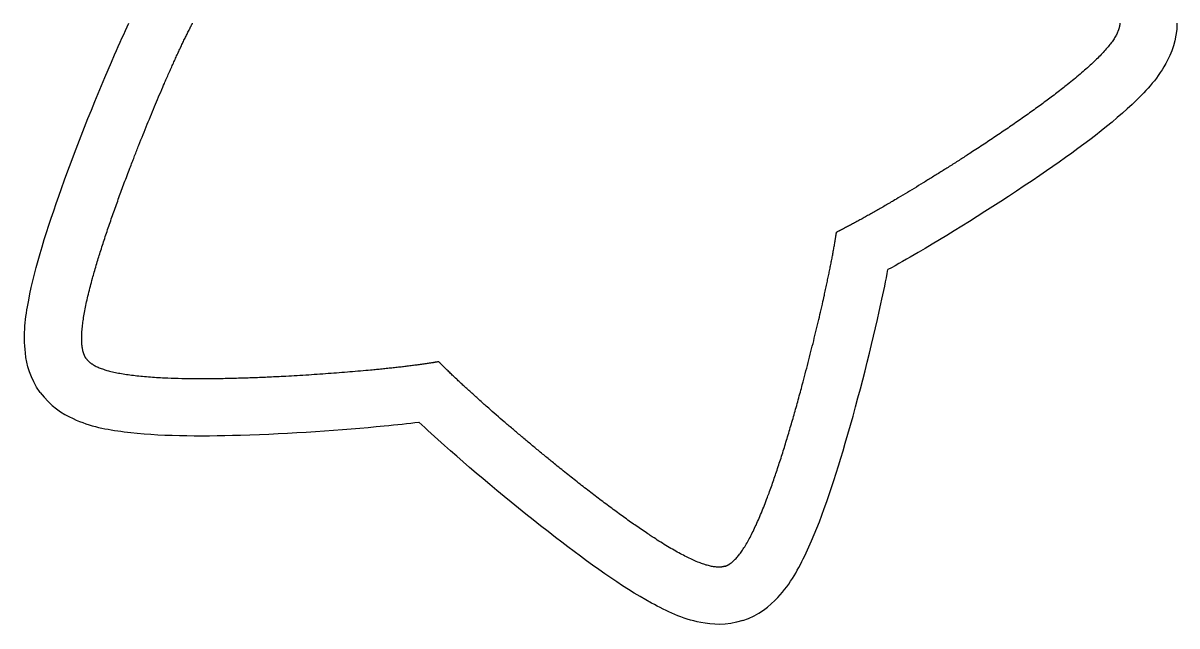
# Model space of a CAD drawing. Header units: millimetres. Extents: x 0 to 52.5, y -51.4 to 1.4.
# Drawn here: x 2 to 52.5, y -51.4 to -25 of the extents above; entities that cross this region are included whole.
import ezdxf

# ---------------------------------------------------------------- set-up
doc = ezdxf.new("R2010")
doc.units = ezdxf.units.MM
doc.layers.get('0').update_dxf_attribs({"linetype": 'CONTINUOUS'})

msp = doc.modelspace()

# ---------------------------------------------------------------- linework, layer by layer
for points, degree, knots in [([(2.752, -41.164), (2.307, -40.551), (2.167, -39.948), (2.106, -39.441), (2.005, -38.601), (2.105, -37.897), (2.25, -37.13), (2.528, -35.656), (3.063, -33.985), (3.684, -32.245), (4.42, -30.181), (5.27, -28.077), (6.009, -26.388), (6.228, -25.889), (6.438, -25.424), (6.637, -25)], 3, [0, 0, 0, 0, 0.0833903, 0.0833903, 0.0833903, 0.2216552, 0.2216552, 0.2216552, 0.487258, 0.487258, 0.487258, 0.802374, 0.802374, 0.802374, 0.895626, 0.895626, 0.895626, 0.895626]), ([(2.752, -41.164), (2.307, -40.551), (2.167, -39.948), (2.106, -39.441), (2.005, -38.601), (2.105, -37.897), (2.25, -37.13), (2.528, -35.656), (3.063, -33.985), (3.684, -32.245), (4.42, -30.181), (5.27, -28.077), (6.009, -26.388), (6.228, -25.889), (6.438, -25.424), (6.637, -25)], 3, [0, 0, 0, 0, 0.0833903, 0.0833903, 0.0833903, 0.2216552, 0.2216552, 0.2216552, 0.487258, 0.487258, 0.487258, 0.802374, 0.802374, 0.802374, 0.895626, 0.895626, 0.895626, 0.895626]), ([(2.752, -41.164), (2.307, -40.551), (2.167, -39.948), (2.106, -39.441), (2.005, -38.601), (2.105, -37.897), (2.25, -37.13), (2.528, -35.656), (3.063, -33.985), (3.684, -32.245), (4.42, -30.181), (5.27, -28.077), (6.009, -26.388), (6.228, -25.889), (6.438, -25.424), (6.637, -25)], 3, [0, 0, 0, 0, 0.0833903, 0.0833903, 0.0833903, 0.2216552, 0.2216552, 0.2216552, 0.487258, 0.487258, 0.487258, 0.802374, 0.802374, 0.802374, 0.895626, 0.895626, 0.895626, 0.895626]), ([(2.752, -41.164), (2.307, -40.551), (2.167, -39.948), (2.106, -39.441), (2.005, -38.601), (2.105, -37.897), (2.25, -37.13), (2.528, -35.656), (3.063, -33.985), (3.684, -32.245), (4.42, -30.181), (5.27, -28.077), (6.009, -26.388), (6.228, -25.889), (6.438, -25.424), (6.637, -25)], 3, [0, 0, 0, 0, 0.0833903, 0.0833903, 0.0833903, 0.2216552, 0.2216552, 0.2216552, 0.487258, 0.487258, 0.487258, 0.802374, 0.802374, 0.802374, 0.895626, 0.895626, 0.895626, 0.895626]), ([(2.752, -41.164), (2.307, -40.551), (2.167, -39.948), (2.106, -39.441), (2.005, -38.601), (2.105, -37.897), (2.25, -37.13), (2.528, -35.656), (3.063, -33.985), (3.684, -32.245), (4.42, -30.181), (5.27, -28.077), (6.009, -26.388), (6.228, -25.889), (6.438, -25.424), (6.637, -25)], 3, [0, 0, 0, 0, 0.0833903, 0.0833903, 0.0833903, 0.2216552, 0.2216552, 0.2216552, 0.487258, 0.487258, 0.487258, 0.802374, 0.802374, 0.802374, 0.895626, 0.895626, 0.895626, 0.895626]), ([(2.752, -41.164), (2.307, -40.551), (2.167, -39.948), (2.106, -39.441), (2.005, -38.601), (2.105, -37.897), (2.25, -37.13), (2.528, -35.656), (3.063, -33.985), (3.684, -32.245), (4.42, -30.181), (5.27, -28.077), (6.009, -26.388), (6.228, -25.889), (6.438, -25.424), (6.637, -25)], 3, [0, 0, 0, 0, 0.0833903, 0.0833903, 0.0833903, 0.2216552, 0.2216552, 0.2216552, 0.487258, 0.487258, 0.487258, 0.802374, 0.802374, 0.802374, 0.895626, 0.895626, 0.895626, 0.895626]), ([(2.752, -41.164), (2.307, -40.551), (2.167, -39.948), (2.106, -39.441), (2.005, -38.601), (2.105, -37.897), (2.25, -37.13), (2.528, -35.656), (3.063, -33.985), (3.684, -32.245), (4.42, -30.181), (5.27, -28.077), (6.009, -26.388), (6.228, -25.889), (6.438, -25.424), (6.637, -25)], 3, [0, 0, 0, 0, 0.0833903, 0.0833903, 0.0833903, 0.2216552, 0.2216552, 0.2216552, 0.487258, 0.487258, 0.487258, 0.802374, 0.802374, 0.802374, 0.895626, 0.895626, 0.895626, 0.895626]), ([(2.752, -41.164), (2.307, -40.551), (2.167, -39.948), (2.106, -39.441), (2.005, -38.601), (2.105, -37.897), (2.25, -37.13), (2.528, -35.656), (3.063, -33.985), (3.684, -32.245), (4.42, -30.181), (5.27, -28.077), (6.009, -26.388), (6.228, -25.889), (6.438, -25.424), (6.637, -25)], 3, [0, 0, 0, 0, 0.0833903, 0.0833903, 0.0833903, 0.2216552, 0.2216552, 0.2216552, 0.487258, 0.487258, 0.487258, 0.802374, 0.802374, 0.802374, 0.895626, 0.895626, 0.895626, 0.895626]), ([(4.775, -39.695), (4.636, -39.504), (4.478, -38.943), (4.598, -37.567), (5.354, -34.86), (6.807, -30.909), (8.017, -27.981), (8.795, -26.255), (9.23, -25.37), (9.424, -25)], 5, [0, 0, 0, 0, 0, 0, 0.2, 0.4, 0.6, 0.8, 0.989532, 0.989532, 0.989532, 0.989532, 0.989532, 0.989532]), ([(4.775, -39.695), (4.636, -39.504), (4.478, -38.943), (4.598, -37.567), (5.354, -34.86), (6.807, -30.909), (8.017, -27.981), (8.795, -26.255), (9.23, -25.37), (9.424, -25)], 5, [0, 0, 0, 0, 0, 0, 0.2, 0.4, 0.6, 0.8, 0.989532, 0.989532, 0.989532, 0.989532, 0.989532, 0.989532]), ([(4.775, -39.695), (4.636, -39.504), (4.478, -38.943), (4.598, -37.567), (5.354, -34.86), (6.807, -30.909), (8.017, -27.981), (8.795, -26.255), (9.23, -25.37), (9.424, -25)], 5, [0, 0, 0, 0, 0, 0, 0.2, 0.4, 0.6, 0.8, 0.989532, 0.989532, 0.989532, 0.989532, 0.989532, 0.989532]), ([(4.775, -39.695), (4.636, -39.504), (4.478, -38.943), (4.598, -37.567), (5.354, -34.86), (6.807, -30.909), (8.017, -27.981), (8.795, -26.255), (9.23, -25.37), (9.424, -25)], 5, [0, 0, 0, 0, 0, 0, 0.2, 0.4, 0.6, 0.8, 0.989532, 0.989532, 0.989532, 0.989532, 0.989532, 0.989532]), ([(4.775, -39.695), (4.636, -39.504), (4.478, -38.943), (4.598, -37.567), (5.354, -34.86), (6.807, -30.909), (8.017, -27.981), (8.795, -26.255), (9.23, -25.37), (9.424, -25)], 5, [0, 0, 0, 0, 0, 0, 0.2, 0.4, 0.6, 0.8, 0.989532, 0.989532, 0.989532, 0.989532, 0.989532, 0.989532]), ([(4.775, -39.695), (4.636, -39.504), (4.478, -38.943), (4.598, -37.567), (5.354, -34.86), (6.807, -30.909), (8.017, -27.981), (8.795, -26.255), (9.23, -25.37), (9.424, -25)], 5, [0, 0, 0, 0, 0, 0, 0.2, 0.4, 0.6, 0.8, 0.989532, 0.989532, 0.989532, 0.989532, 0.989532, 0.989532]), ([(4.775, -39.695), (4.636, -39.504), (4.478, -38.943), (4.598, -37.567), (5.354, -34.86), (6.807, -30.909), (8.017, -27.981), (8.795, -26.255), (9.23, -25.37), (9.424, -25)], 5, [0, 0, 0, 0, 0, 0, 0.2, 0.4, 0.6, 0.8, 0.989532, 0.989532, 0.989532, 0.989532, 0.989532, 0.989532]), ([(4.775, -39.695), (4.636, -39.504), (4.478, -38.943), (4.598, -37.567), (5.354, -34.86), (6.807, -30.909), (8.017, -27.981), (8.795, -26.255), (9.23, -25.37), (9.424, -25)], 5, [0, 0, 0, 0, 0, 0, 0.2, 0.4, 0.6, 0.8, 0.989532, 0.989532, 0.989532, 0.989532, 0.989532, 0.989532]), ([(50, -25), (50, -25.236), (49.799, -25.782), (48.892, -26.825), (46.689, -28.571), (43.191, -30.913), (40.491, -32.571), (38.848, -33.51), (37.975, -33.97), (37.602, -34.156)], 5, [0, 0, 0, 0, 0, 0, 0.2, 0.4, 0.6, 0.8, 0.989532, 0.989532, 0.989532, 0.989532, 0.989532, 0.989532]), ([(50, -25), (50, -25.236), (49.799, -25.782), (48.892, -26.825), (46.689, -28.571), (43.191, -30.913), (40.491, -32.571), (38.848, -33.51), (37.975, -33.97), (37.602, -34.156)], 5, [0, 0, 0, 0, 0, 0, 0.2, 0.4, 0.6, 0.8, 0.989532, 0.989532, 0.989532, 0.989532, 0.989532, 0.989532]), ([(50, -25), (50, -25.236), (49.799, -25.782), (48.892, -26.825), (46.689, -28.571), (43.191, -30.913), (40.491, -32.571), (38.848, -33.51), (37.975, -33.97), (37.602, -34.156)], 5, [0, 0, 0, 0, 0, 0, 0.2, 0.4, 0.6, 0.8, 0.989532, 0.989532, 0.989532, 0.989532, 0.989532, 0.989532]), ([(50, -25), (50, -25.236), (49.799, -25.782), (48.892, -26.825), (46.689, -28.571), (43.191, -30.913), (40.491, -32.571), (38.848, -33.51), (37.975, -33.97), (37.602, -34.156)], 5, [0, 0, 0, 0, 0, 0, 0.2, 0.4, 0.6, 0.8, 0.989532, 0.989532, 0.989532, 0.989532, 0.989532, 0.989532]), ([(50, -25), (50, -25.236), (49.799, -25.782), (48.892, -26.825), (46.689, -28.571), (43.191, -30.913), (40.491, -32.571), (38.848, -33.51), (37.975, -33.97), (37.602, -34.156)], 5, [0, 0, 0, 0, 0, 0, 0.2, 0.4, 0.6, 0.8, 0.989532, 0.989532, 0.989532, 0.989532, 0.989532, 0.989532]), ([(50, -25), (50, -25.236), (49.799, -25.782), (48.892, -26.825), (46.689, -28.571), (43.191, -30.913), (40.491, -32.571), (38.848, -33.51), (37.975, -33.97), (37.602, -34.156)], 5, [0, 0, 0, 0, 0, 0, 0.2, 0.4, 0.6, 0.8, 0.989532, 0.989532, 0.989532, 0.989532, 0.989532, 0.989532]), ([(50, -25), (50, -25.236), (49.799, -25.782), (48.892, -26.825), (46.689, -28.571), (43.191, -30.913), (40.491, -32.571), (38.848, -33.51), (37.975, -33.97), (37.602, -34.156)], 5, [0, 0, 0, 0, 0, 0, 0.2, 0.4, 0.6, 0.8, 0.989532, 0.989532, 0.989532, 0.989532, 0.989532, 0.989532]), ([(50, -25), (50, -25.236), (49.799, -25.782), (48.892, -26.825), (46.689, -28.571), (43.191, -30.913), (40.491, -32.571), (38.848, -33.51), (37.975, -33.97), (37.602, -34.156)], 5, [0, 0, 0, 0, 0, 0, 0.2, 0.4, 0.6, 0.8, 0.989532, 0.989532, 0.989532, 0.989532, 0.989532, 0.989532]), ([(52.5, -25), (52.5, -25.757), (52.258, -26.328), (52.01, -26.773), (51.598, -27.512), (51.103, -28.024), (50.535, -28.559), (49.444, -29.588), (48.029, -30.625), (46.504, -31.668), (44.695, -32.905), (42.77, -34.108), (41.18, -35.039), (40.709, -35.315), (40.266, -35.568), (39.856, -35.793)], 3, [0, 0, 0, 0, 0.0833903, 0.0833903, 0.0833903, 0.2216552, 0.2216552, 0.2216552, 0.487258, 0.487258, 0.487258, 0.802374, 0.802374, 0.802374, 0.895626, 0.895626, 0.895626, 0.895626]), ([(52.5, -25), (52.5, -25.757), (52.258, -26.328), (52.01, -26.773), (51.598, -27.512), (51.103, -28.024), (50.535, -28.559), (49.444, -29.588), (48.029, -30.625), (46.504, -31.668), (44.695, -32.905), (42.77, -34.108), (41.18, -35.039), (40.709, -35.315), (40.266, -35.568), (39.856, -35.793)], 3, [0, 0, 0, 0, 0.0833903, 0.0833903, 0.0833903, 0.2216552, 0.2216552, 0.2216552, 0.487258, 0.487258, 0.487258, 0.802374, 0.802374, 0.802374, 0.895626, 0.895626, 0.895626, 0.895626]), ([(52.5, -25), (52.5, -25.757), (52.258, -26.328), (52.01, -26.773), (51.598, -27.512), (51.103, -28.024), (50.535, -28.559), (49.444, -29.588), (48.029, -30.625), (46.504, -31.668), (44.695, -32.905), (42.77, -34.108), (41.18, -35.039), (40.709, -35.315), (40.266, -35.568), (39.856, -35.793)], 3, [0, 0, 0, 0, 0.0833903, 0.0833903, 0.0833903, 0.2216552, 0.2216552, 0.2216552, 0.487258, 0.487258, 0.487258, 0.802374, 0.802374, 0.802374, 0.895626, 0.895626, 0.895626, 0.895626]), ([(52.5, -25), (52.5, -25.757), (52.258, -26.328), (52.01, -26.773), (51.598, -27.512), (51.103, -28.024), (50.535, -28.559), (49.444, -29.588), (48.029, -30.625), (46.504, -31.668), (44.695, -32.905), (42.77, -34.108), (41.18, -35.039), (40.709, -35.315), (40.266, -35.568), (39.856, -35.793)], 3, [0, 0, 0, 0, 0.0833903, 0.0833903, 0.0833903, 0.2216552, 0.2216552, 0.2216552, 0.487258, 0.487258, 0.487258, 0.802374, 0.802374, 0.802374, 0.895626, 0.895626, 0.895626, 0.895626]), ([(52.5, -25), (52.5, -25.757), (52.258, -26.328), (52.01, -26.773), (51.598, -27.512), (51.103, -28.024), (50.535, -28.559), (49.444, -29.588), (48.029, -30.625), (46.504, -31.668), (44.695, -32.905), (42.77, -34.108), (41.18, -35.039), (40.709, -35.315), (40.266, -35.568), (39.856, -35.793)], 3, [0, 0, 0, 0, 0.0833903, 0.0833903, 0.0833903, 0.2216552, 0.2216552, 0.2216552, 0.487258, 0.487258, 0.487258, 0.802374, 0.802374, 0.802374, 0.895626, 0.895626, 0.895626, 0.895626]), ([(52.5, -25), (52.5, -25.757), (52.258, -26.328), (52.01, -26.773), (51.598, -27.512), (51.103, -28.024), (50.535, -28.559), (49.444, -29.588), (48.029, -30.625), (46.504, -31.668), (44.695, -32.905), (42.77, -34.108), (41.18, -35.039), (40.709, -35.315), (40.266, -35.568), (39.856, -35.793)], 3, [0, 0, 0, 0, 0.0833903, 0.0833903, 0.0833903, 0.2216552, 0.2216552, 0.2216552, 0.487258, 0.487258, 0.487258, 0.802374, 0.802374, 0.802374, 0.895626, 0.895626, 0.895626, 0.895626]), ([(52.5, -25), (52.5, -25.757), (52.258, -26.328), (52.01, -26.773), (51.598, -27.512), (51.103, -28.024), (50.535, -28.559), (49.444, -29.588), (48.029, -30.625), (46.504, -31.668), (44.695, -32.905), (42.77, -34.108), (41.18, -35.039), (40.709, -35.315), (40.266, -35.568), (39.856, -35.793)], 3, [0, 0, 0, 0, 0.0833903, 0.0833903, 0.0833903, 0.2216552, 0.2216552, 0.2216552, 0.487258, 0.487258, 0.487258, 0.802374, 0.802374, 0.802374, 0.895626, 0.895626, 0.895626, 0.895626]), ([(52.5, -25), (52.5, -25.757), (52.258, -26.328), (52.01, -26.773), (51.598, -27.512), (51.103, -28.024), (50.535, -28.559), (49.444, -29.588), (48.029, -30.625), (46.504, -31.668), (44.695, -32.905), (42.77, -34.108), (41.18, -35.039), (40.709, -35.315), (40.266, -35.568), (39.856, -35.793)], 3, [0, 0, 0, 0, 0.0833903, 0.0833903, 0.0833903, 0.2216552, 0.2216552, 0.2216552, 0.487258, 0.487258, 0.487258, 0.802374, 0.802374, 0.802374, 0.895626, 0.895626, 0.895626, 0.895626]), ([(32.725, -48.776), (32.95, -48.703), (33.407, -48.343), (34.119, -47.159), (35.098, -44.524), (36.245, -40.474), (36.987, -37.394), (37.373, -35.54), (37.541, -34.568), (37.602, -34.156)], 5, [0, 0, 0, 0, 0, 0, 0.2, 0.4, 0.6, 0.8, 0.989532, 0.989532, 0.989532, 0.989532, 0.989532, 0.989532]), ([(32.725, -48.776), (32.95, -48.703), (33.407, -48.343), (34.119, -47.159), (35.098, -44.524), (36.245, -40.474), (36.987, -37.394), (37.373, -35.54), (37.541, -34.568), (37.602, -34.156)], 5, [0, 0, 0, 0, 0, 0, 0.2, 0.4, 0.6, 0.8, 0.989532, 0.989532, 0.989532, 0.989532, 0.989532, 0.989532]), ([(32.725, -48.776), (32.95, -48.703), (33.407, -48.343), (34.119, -47.159), (35.098, -44.524), (36.245, -40.474), (36.987, -37.394), (37.373, -35.54), (37.541, -34.568), (37.602, -34.156)], 5, [0, 0, 0, 0, 0, 0, 0.2, 0.4, 0.6, 0.8, 0.989532, 0.989532, 0.989532, 0.989532, 0.989532, 0.989532]), ([(32.725, -48.776), (32.95, -48.703), (33.407, -48.343), (34.119, -47.159), (35.098, -44.524), (36.245, -40.474), (36.987, -37.394), (37.373, -35.54), (37.541, -34.568), (37.602, -34.156)], 5, [0, 0, 0, 0, 0, 0, 0.2, 0.4, 0.6, 0.8, 0.989532, 0.989532, 0.989532, 0.989532, 0.989532, 0.989532]), ([(32.725, -48.776), (32.95, -48.703), (33.407, -48.343), (34.119, -47.159), (35.098, -44.524), (36.245, -40.474), (36.987, -37.394), (37.373, -35.54), (37.541, -34.568), (37.602, -34.156)], 5, [0, 0, 0, 0, 0, 0, 0.2, 0.4, 0.6, 0.8, 0.989532, 0.989532, 0.989532, 0.989532, 0.989532, 0.989532]), ([(32.725, -48.776), (32.95, -48.703), (33.407, -48.343), (34.119, -47.159), (35.098, -44.524), (36.245, -40.474), (36.987, -37.394), (37.373, -35.54), (37.541, -34.568), (37.602, -34.156)], 5, [0, 0, 0, 0, 0, 0, 0.2, 0.4, 0.6, 0.8, 0.989532, 0.989532, 0.989532, 0.989532, 0.989532, 0.989532]), ([(32.725, -48.776), (32.95, -48.703), (33.407, -48.343), (34.119, -47.159), (35.098, -44.524), (36.245, -40.474), (36.987, -37.394), (37.373, -35.54), (37.541, -34.568), (37.602, -34.156)], 5, [0, 0, 0, 0, 0, 0, 0.2, 0.4, 0.6, 0.8, 0.989532, 0.989532, 0.989532, 0.989532, 0.989532, 0.989532]), ([(32.725, -48.776), (32.95, -48.703), (33.407, -48.343), (34.119, -47.159), (35.098, -44.524), (36.245, -40.474), (36.987, -37.394), (37.373, -35.54), (37.541, -34.568), (37.602, -34.156)], 5, [0, 0, 0, 0, 0, 0, 0.2, 0.4, 0.6, 0.8, 0.989532, 0.989532, 0.989532, 0.989532, 0.989532, 0.989532]), ([(32.725, -48.776), (32.95, -48.703), (33.407, -48.343), (34.119, -47.159), (35.098, -44.524), (36.245, -40.474), (36.987, -37.394), (37.373, -35.54), (37.541, -34.568), (37.602, -34.156)], 5, [0, 0, 0, 0, 0, 0, 0.2, 0.4, 0.6, 0.8, 0.989532, 0.989532, 0.989532, 0.989532, 0.989532, 0.989532]), ([(33.498, -51.154), (34.218, -50.92), (34.686, -50.514), (35.033, -50.14), (35.609, -49.52), (35.942, -48.891), (36.276, -48.185), (36.917, -46.83), (37.466, -45.163), (37.986, -43.391), (38.604, -41.288), (39.153, -39.086), (39.548, -37.286), (39.665, -36.753), (39.768, -36.253), (39.856, -35.793)], 3, [0, 0, 0, 0, 0.0833903, 0.0833903, 0.0833903, 0.2216552, 0.2216552, 0.2216552, 0.487258, 0.487258, 0.487258, 0.802374, 0.802374, 0.802374, 0.895626, 0.895626, 0.895626, 0.895626]), ([(33.498, -51.154), (34.218, -50.92), (34.686, -50.514), (35.033, -50.14), (35.609, -49.52), (35.942, -48.891), (36.276, -48.185), (36.917, -46.83), (37.466, -45.163), (37.986, -43.391), (38.604, -41.288), (39.153, -39.086), (39.548, -37.286), (39.665, -36.753), (39.768, -36.253), (39.856, -35.793)], 3, [0, 0, 0, 0, 0.0833903, 0.0833903, 0.0833903, 0.2216552, 0.2216552, 0.2216552, 0.487258, 0.487258, 0.487258, 0.802374, 0.802374, 0.802374, 0.895626, 0.895626, 0.895626, 0.895626]), ([(33.498, -51.154), (34.218, -50.92), (34.686, -50.514), (35.033, -50.14), (35.609, -49.52), (35.942, -48.891), (36.276, -48.185), (36.917, -46.83), (37.466, -45.163), (37.986, -43.391), (38.604, -41.288), (39.153, -39.086), (39.548, -37.286), (39.665, -36.753), (39.768, -36.253), (39.856, -35.793)], 3, [0, 0, 0, 0, 0.0833903, 0.0833903, 0.0833903, 0.2216552, 0.2216552, 0.2216552, 0.487258, 0.487258, 0.487258, 0.802374, 0.802374, 0.802374, 0.895626, 0.895626, 0.895626, 0.895626]), ([(33.498, -51.154), (34.218, -50.92), (34.686, -50.514), (35.033, -50.14), (35.609, -49.52), (35.942, -48.891), (36.276, -48.185), (36.917, -46.83), (37.466, -45.163), (37.986, -43.391), (38.604, -41.288), (39.153, -39.086), (39.548, -37.286), (39.665, -36.753), (39.768, -36.253), (39.856, -35.793)], 3, [0, 0, 0, 0, 0.0833903, 0.0833903, 0.0833903, 0.2216552, 0.2216552, 0.2216552, 0.487258, 0.487258, 0.487258, 0.802374, 0.802374, 0.802374, 0.895626, 0.895626, 0.895626, 0.895626]), ([(33.498, -51.154), (34.218, -50.92), (34.686, -50.514), (35.033, -50.14), (35.609, -49.52), (35.942, -48.891), (36.276, -48.185), (36.917, -46.83), (37.466, -45.163), (37.986, -43.391), (38.604, -41.288), (39.153, -39.086), (39.548, -37.286), (39.665, -36.753), (39.768, -36.253), (39.856, -35.793)], 3, [0, 0, 0, 0, 0.0833903, 0.0833903, 0.0833903, 0.2216552, 0.2216552, 0.2216552, 0.487258, 0.487258, 0.487258, 0.802374, 0.802374, 0.802374, 0.895626, 0.895626, 0.895626, 0.895626]), ([(33.498, -51.154), (34.218, -50.92), (34.686, -50.514), (35.033, -50.14), (35.609, -49.52), (35.942, -48.891), (36.276, -48.185), (36.917, -46.83), (37.466, -45.163), (37.986, -43.391), (38.604, -41.288), (39.153, -39.086), (39.548, -37.286), (39.665, -36.753), (39.768, -36.253), (39.856, -35.793)], 3, [0, 0, 0, 0, 0.0833903, 0.0833903, 0.0833903, 0.2216552, 0.2216552, 0.2216552, 0.487258, 0.487258, 0.487258, 0.802374, 0.802374, 0.802374, 0.895626, 0.895626, 0.895626, 0.895626]), ([(33.498, -51.154), (34.218, -50.92), (34.686, -50.514), (35.033, -50.14), (35.609, -49.52), (35.942, -48.891), (36.276, -48.185), (36.917, -46.83), (37.466, -45.163), (37.986, -43.391), (38.604, -41.288), (39.153, -39.086), (39.548, -37.286), (39.665, -36.753), (39.768, -36.253), (39.856, -35.793)], 3, [0, 0, 0, 0, 0.0833903, 0.0833903, 0.0833903, 0.2216552, 0.2216552, 0.2216552, 0.487258, 0.487258, 0.487258, 0.802374, 0.802374, 0.802374, 0.895626, 0.895626, 0.895626, 0.895626]), ([(33.498, -51.154), (34.218, -50.92), (34.686, -50.514), (35.033, -50.14), (35.609, -49.52), (35.942, -48.891), (36.276, -48.185), (36.917, -46.83), (37.466, -45.163), (37.986, -43.391), (38.604, -41.288), (39.153, -39.086), (39.548, -37.286), (39.665, -36.753), (39.768, -36.253), (39.856, -35.793)], 3, [0, 0, 0, 0, 0.0833903, 0.0833903, 0.0833903, 0.2216552, 0.2216552, 0.2216552, 0.487258, 0.487258, 0.487258, 0.802374, 0.802374, 0.802374, 0.895626, 0.895626, 0.895626, 0.895626]), ([(4.775, -39.695), (4.913, -39.886), (5.397, -40.209), (6.743, -40.52), (9.552, -40.637), (13.759, -40.476), (16.917, -40.23), (18.799, -40.025), (19.775, -39.884), (20.187, -39.814)], 5, [0, 0, 0, 0, 0, 0, 0.2, 0.4, 0.6, 0.8, 0.989532, 0.989532, 0.989532, 0.989532, 0.989532, 0.989532]), ([(4.775, -39.695), (4.913, -39.886), (5.397, -40.209), (6.743, -40.52), (9.552, -40.637), (13.759, -40.476), (16.917, -40.23), (18.799, -40.025), (19.775, -39.884), (20.187, -39.814)], 5, [0, 0, 0, 0, 0, 0, 0.2, 0.4, 0.6, 0.8, 0.989532, 0.989532, 0.989532, 0.989532, 0.989532, 0.989532]), ([(4.775, -39.695), (4.913, -39.886), (5.397, -40.209), (6.743, -40.52), (9.552, -40.637), (13.759, -40.476), (16.917, -40.23), (18.799, -40.025), (19.775, -39.884), (20.187, -39.814)], 5, [0, 0, 0, 0, 0, 0, 0.2, 0.4, 0.6, 0.8, 0.989532, 0.989532, 0.989532, 0.989532, 0.989532, 0.989532]), ([(4.775, -39.695), (4.913, -39.886), (5.397, -40.209), (6.743, -40.52), (9.552, -40.637), (13.759, -40.476), (16.917, -40.23), (18.799, -40.025), (19.775, -39.884), (20.187, -39.814)], 5, [0, 0, 0, 0, 0, 0, 0.2, 0.4, 0.6, 0.8, 0.989532, 0.989532, 0.989532, 0.989532, 0.989532, 0.989532]), ([(4.775, -39.695), (4.913, -39.886), (5.397, -40.209), (6.743, -40.52), (9.552, -40.637), (13.759, -40.476), (16.917, -40.23), (18.799, -40.025), (19.775, -39.884), (20.187, -39.814)], 5, [0, 0, 0, 0, 0, 0, 0.2, 0.4, 0.6, 0.8, 0.989532, 0.989532, 0.989532, 0.989532, 0.989532, 0.989532]), ([(4.775, -39.695), (4.913, -39.886), (5.397, -40.209), (6.743, -40.52), (9.552, -40.637), (13.759, -40.476), (16.917, -40.23), (18.799, -40.025), (19.775, -39.884), (20.187, -39.814)], 5, [0, 0, 0, 0, 0, 0, 0.2, 0.4, 0.6, 0.8, 0.989532, 0.989532, 0.989532, 0.989532, 0.989532, 0.989532]), ([(4.775, -39.695), (4.913, -39.886), (5.397, -40.209), (6.743, -40.52), (9.552, -40.637), (13.759, -40.476), (16.917, -40.23), (18.799, -40.025), (19.775, -39.884), (20.187, -39.814)], 5, [0, 0, 0, 0, 0, 0, 0.2, 0.4, 0.6, 0.8, 0.989532, 0.989532, 0.989532, 0.989532, 0.989532, 0.989532]), ([(4.775, -39.695), (4.913, -39.886), (5.397, -40.209), (6.743, -40.52), (9.552, -40.637), (13.759, -40.476), (16.917, -40.23), (18.799, -40.025), (19.775, -39.884), (20.187, -39.814)], 5, [0, 0, 0, 0, 0, 0, 0.2, 0.4, 0.6, 0.8, 0.989532, 0.989532, 0.989532, 0.989532, 0.989532, 0.989532]), ([(32.725, -48.776), (32.501, -48.849), (31.919, -48.827), (30.647, -48.287), (28.306, -46.731), (24.998, -44.128), (22.587, -42.073), (21.185, -40.8), (20.478, -40.112), (20.187, -39.814)], 5, [0, 0, 0, 0, 0, 0, 0.2, 0.4, 0.6, 0.8, 0.989532, 0.989532, 0.989532, 0.989532, 0.989532, 0.989532]), ([(32.725, -48.776), (32.501, -48.849), (31.919, -48.827), (30.647, -48.287), (28.306, -46.731), (24.998, -44.128), (22.587, -42.073), (21.185, -40.8), (20.478, -40.112), (20.187, -39.814)], 5, [0, 0, 0, 0, 0, 0, 0.2, 0.4, 0.6, 0.8, 0.989532, 0.989532, 0.989532, 0.989532, 0.989532, 0.989532]), ([(32.725, -48.776), (32.501, -48.849), (31.919, -48.827), (30.647, -48.287), (28.306, -46.731), (24.998, -44.128), (22.587, -42.073), (21.185, -40.8), (20.478, -40.112), (20.187, -39.814)], 5, [0, 0, 0, 0, 0, 0, 0.2, 0.4, 0.6, 0.8, 0.989532, 0.989532, 0.989532, 0.989532, 0.989532, 0.989532]), ([(32.725, -48.776), (32.501, -48.849), (31.919, -48.827), (30.647, -48.287), (28.306, -46.731), (24.998, -44.128), (22.587, -42.073), (21.185, -40.8), (20.478, -40.112), (20.187, -39.814)], 5, [0, 0, 0, 0, 0, 0, 0.2, 0.4, 0.6, 0.8, 0.989532, 0.989532, 0.989532, 0.989532, 0.989532, 0.989532]), ([(32.725, -48.776), (32.501, -48.849), (31.919, -48.827), (30.647, -48.287), (28.306, -46.731), (24.998, -44.128), (22.587, -42.073), (21.185, -40.8), (20.478, -40.112), (20.187, -39.814)], 5, [0, 0, 0, 0, 0, 0, 0.2, 0.4, 0.6, 0.8, 0.989532, 0.989532, 0.989532, 0.989532, 0.989532, 0.989532]), ([(32.725, -48.776), (32.501, -48.849), (31.919, -48.827), (30.647, -48.287), (28.306, -46.731), (24.998, -44.128), (22.587, -42.073), (21.185, -40.8), (20.478, -40.112), (20.187, -39.814)], 5, [0, 0, 0, 0, 0, 0, 0.2, 0.4, 0.6, 0.8, 0.989532, 0.989532, 0.989532, 0.989532, 0.989532, 0.989532]), ([(32.725, -48.776), (32.501, -48.849), (31.919, -48.827), (30.647, -48.287), (28.306, -46.731), (24.998, -44.128), (22.587, -42.073), (21.185, -40.8), (20.478, -40.112), (20.187, -39.814)], 5, [0, 0, 0, 0, 0, 0, 0.2, 0.4, 0.6, 0.8, 0.989532, 0.989532, 0.989532, 0.989532, 0.989532, 0.989532]), ([(32.725, -48.776), (32.501, -48.849), (31.919, -48.827), (30.647, -48.287), (28.306, -46.731), (24.998, -44.128), (22.587, -42.073), (21.185, -40.8), (20.478, -40.112), (20.187, -39.814)], 5, [0, 0, 0, 0, 0, 0, 0.2, 0.4, 0.6, 0.8, 0.989532, 0.989532, 0.989532, 0.989532, 0.989532, 0.989532]), ([(32.725, -48.776), (32.501, -48.849), (31.919, -48.827), (30.647, -48.287), (28.306, -46.731), (24.998, -44.128), (22.587, -42.073), (21.185, -40.8), (20.478, -40.112), (20.187, -39.814)], 5, [0, 0, 0, 0, 0, 0, 0.2, 0.4, 0.6, 0.8, 0.989532, 0.989532, 0.989532, 0.989532, 0.989532, 0.989532]), ([(2.752, -41.164), (3.197, -41.777), (3.728, -42.096), (4.191, -42.311), (4.959, -42.666), (5.659, -42.789), (6.434, -42.888), (7.921, -43.079), (9.676, -43.087), (11.522, -43.034), (13.713, -42.971), (15.977, -42.813), (17.811, -42.632), (18.354, -42.579), (18.861, -42.523), (19.326, -42.464)], 3, [0, 0, 0, 0, 0.0833903, 0.0833903, 0.0833903, 0.2216552, 0.2216552, 0.2216552, 0.487258, 0.487258, 0.487258, 0.802374, 0.802374, 0.802374, 0.895626, 0.895626, 0.895626, 0.895626]), ([(2.752, -41.164), (3.197, -41.777), (3.728, -42.096), (4.191, -42.311), (4.959, -42.666), (5.659, -42.789), (6.434, -42.888), (7.921, -43.079), (9.676, -43.087), (11.522, -43.034), (13.713, -42.971), (15.977, -42.813), (17.811, -42.632), (18.354, -42.579), (18.861, -42.523), (19.326, -42.464)], 3, [0, 0, 0, 0, 0.0833903, 0.0833903, 0.0833903, 0.2216552, 0.2216552, 0.2216552, 0.487258, 0.487258, 0.487258, 0.802374, 0.802374, 0.802374, 0.895626, 0.895626, 0.895626, 0.895626]), ([(2.752, -41.164), (3.197, -41.777), (3.728, -42.096), (4.191, -42.311), (4.959, -42.666), (5.659, -42.789), (6.434, -42.888), (7.921, -43.079), (9.676, -43.087), (11.522, -43.034), (13.713, -42.971), (15.977, -42.813), (17.811, -42.632), (18.354, -42.579), (18.861, -42.523), (19.326, -42.464)], 3, [0, 0, 0, 0, 0.0833903, 0.0833903, 0.0833903, 0.2216552, 0.2216552, 0.2216552, 0.487258, 0.487258, 0.487258, 0.802374, 0.802374, 0.802374, 0.895626, 0.895626, 0.895626, 0.895626]), ([(2.752, -41.164), (3.197, -41.777), (3.728, -42.096), (4.191, -42.311), (4.959, -42.666), (5.659, -42.789), (6.434, -42.888), (7.921, -43.079), (9.676, -43.087), (11.522, -43.034), (13.713, -42.971), (15.977, -42.813), (17.811, -42.632), (18.354, -42.579), (18.861, -42.523), (19.326, -42.464)], 3, [0, 0, 0, 0, 0.0833903, 0.0833903, 0.0833903, 0.2216552, 0.2216552, 0.2216552, 0.487258, 0.487258, 0.487258, 0.802374, 0.802374, 0.802374, 0.895626, 0.895626, 0.895626, 0.895626]), ([(2.752, -41.164), (3.197, -41.777), (3.728, -42.096), (4.191, -42.311), (4.959, -42.666), (5.659, -42.789), (6.434, -42.888), (7.921, -43.079), (9.676, -43.087), (11.522, -43.034), (13.713, -42.971), (15.977, -42.813), (17.811, -42.632), (18.354, -42.579), (18.861, -42.523), (19.326, -42.464)], 3, [0, 0, 0, 0, 0.0833903, 0.0833903, 0.0833903, 0.2216552, 0.2216552, 0.2216552, 0.487258, 0.487258, 0.487258, 0.802374, 0.802374, 0.802374, 0.895626, 0.895626, 0.895626, 0.895626]), ([(2.752, -41.164), (3.197, -41.777), (3.728, -42.096), (4.191, -42.311), (4.959, -42.666), (5.659, -42.789), (6.434, -42.888), (7.921, -43.079), (9.676, -43.087), (11.522, -43.034), (13.713, -42.971), (15.977, -42.813), (17.811, -42.632), (18.354, -42.579), (18.861, -42.523), (19.326, -42.464)], 3, [0, 0, 0, 0, 0.0833903, 0.0833903, 0.0833903, 0.2216552, 0.2216552, 0.2216552, 0.487258, 0.487258, 0.487258, 0.802374, 0.802374, 0.802374, 0.895626, 0.895626, 0.895626, 0.895626]), ([(2.752, -41.164), (3.197, -41.777), (3.728, -42.096), (4.191, -42.311), (4.959, -42.666), (5.659, -42.789), (6.434, -42.888), (7.921, -43.079), (9.676, -43.087), (11.522, -43.034), (13.713, -42.971), (15.977, -42.813), (17.811, -42.632), (18.354, -42.579), (18.861, -42.523), (19.326, -42.464)], 3, [0, 0, 0, 0, 0.0833903, 0.0833903, 0.0833903, 0.2216552, 0.2216552, 0.2216552, 0.487258, 0.487258, 0.487258, 0.802374, 0.802374, 0.802374, 0.895626, 0.895626, 0.895626, 0.895626]), ([(2.752, -41.164), (3.197, -41.777), (3.728, -42.096), (4.191, -42.311), (4.959, -42.666), (5.659, -42.789), (6.434, -42.888), (7.921, -43.079), (9.676, -43.087), (11.522, -43.034), (13.713, -42.971), (15.977, -42.813), (17.811, -42.632), (18.354, -42.579), (18.861, -42.523), (19.326, -42.464)], 3, [0, 0, 0, 0, 0.0833903, 0.0833903, 0.0833903, 0.2216552, 0.2216552, 0.2216552, 0.487258, 0.487258, 0.487258, 0.802374, 0.802374, 0.802374, 0.895626, 0.895626, 0.895626, 0.895626]), ([(33.498, -51.154), (32.778, -51.388), (32.161, -51.334), (31.66, -51.236), (30.83, -51.072), (30.191, -50.76), (29.506, -50.385), (28.19, -49.665), (26.767, -48.64), (25.304, -47.512), (23.568, -46.174), (21.829, -44.715), (20.452, -43.49), (20.044, -43.128), (19.667, -42.785), (19.326, -42.464)], 3, [0, 0, 0, 0, 0.0833903, 0.0833903, 0.0833903, 0.2216552, 0.2216552, 0.2216552, 0.487258, 0.487258, 0.487258, 0.802374, 0.802374, 0.802374, 0.895626, 0.895626, 0.895626, 0.895626]), ([(33.498, -51.154), (32.778, -51.388), (32.161, -51.334), (31.66, -51.236), (30.83, -51.072), (30.191, -50.76), (29.506, -50.385), (28.19, -49.665), (26.767, -48.64), (25.304, -47.512), (23.568, -46.174), (21.829, -44.715), (20.452, -43.49), (20.044, -43.128), (19.667, -42.785), (19.326, -42.464)], 3, [0, 0, 0, 0, 0.0833903, 0.0833903, 0.0833903, 0.2216552, 0.2216552, 0.2216552, 0.487258, 0.487258, 0.487258, 0.802374, 0.802374, 0.802374, 0.895626, 0.895626, 0.895626, 0.895626]), ([(33.498, -51.154), (32.778, -51.388), (32.161, -51.334), (31.66, -51.236), (30.83, -51.072), (30.191, -50.76), (29.506, -50.385), (28.19, -49.665), (26.767, -48.64), (25.304, -47.512), (23.568, -46.174), (21.829, -44.715), (20.452, -43.49), (20.044, -43.128), (19.667, -42.785), (19.326, -42.464)], 3, [0, 0, 0, 0, 0.0833903, 0.0833903, 0.0833903, 0.2216552, 0.2216552, 0.2216552, 0.487258, 0.487258, 0.487258, 0.802374, 0.802374, 0.802374, 0.895626, 0.895626, 0.895626, 0.895626]), ([(33.498, -51.154), (32.778, -51.388), (32.161, -51.334), (31.66, -51.236), (30.83, -51.072), (30.191, -50.76), (29.506, -50.385), (28.19, -49.665), (26.767, -48.64), (25.304, -47.512), (23.568, -46.174), (21.829, -44.715), (20.452, -43.49), (20.044, -43.128), (19.667, -42.785), (19.326, -42.464)], 3, [0, 0, 0, 0, 0.0833903, 0.0833903, 0.0833903, 0.2216552, 0.2216552, 0.2216552, 0.487258, 0.487258, 0.487258, 0.802374, 0.802374, 0.802374, 0.895626, 0.895626, 0.895626, 0.895626]), ([(33.498, -51.154), (32.778, -51.388), (32.161, -51.334), (31.66, -51.236), (30.83, -51.072), (30.191, -50.76), (29.506, -50.385), (28.19, -49.665), (26.767, -48.64), (25.304, -47.512), (23.568, -46.174), (21.829, -44.715), (20.452, -43.49), (20.044, -43.128), (19.667, -42.785), (19.326, -42.464)], 3, [0, 0, 0, 0, 0.0833903, 0.0833903, 0.0833903, 0.2216552, 0.2216552, 0.2216552, 0.487258, 0.487258, 0.487258, 0.802374, 0.802374, 0.802374, 0.895626, 0.895626, 0.895626, 0.895626]), ([(33.498, -51.154), (32.778, -51.388), (32.161, -51.334), (31.66, -51.236), (30.83, -51.072), (30.191, -50.76), (29.506, -50.385), (28.19, -49.665), (26.767, -48.64), (25.304, -47.512), (23.568, -46.174), (21.829, -44.715), (20.452, -43.49), (20.044, -43.128), (19.667, -42.785), (19.326, -42.464)], 3, [0, 0, 0, 0, 0.0833903, 0.0833903, 0.0833903, 0.2216552, 0.2216552, 0.2216552, 0.487258, 0.487258, 0.487258, 0.802374, 0.802374, 0.802374, 0.895626, 0.895626, 0.895626, 0.895626]), ([(33.498, -51.154), (32.778, -51.388), (32.161, -51.334), (31.66, -51.236), (30.83, -51.072), (30.191, -50.76), (29.506, -50.385), (28.19, -49.665), (26.767, -48.64), (25.304, -47.512), (23.568, -46.174), (21.829, -44.715), (20.452, -43.49), (20.044, -43.128), (19.667, -42.785), (19.326, -42.464)], 3, [0, 0, 0, 0, 0.0833903, 0.0833903, 0.0833903, 0.2216552, 0.2216552, 0.2216552, 0.487258, 0.487258, 0.487258, 0.802374, 0.802374, 0.802374, 0.895626, 0.895626, 0.895626, 0.895626]), ([(33.498, -51.154), (32.778, -51.388), (32.161, -51.334), (31.66, -51.236), (30.83, -51.072), (30.191, -50.76), (29.506, -50.385), (28.19, -49.665), (26.767, -48.64), (25.304, -47.512), (23.568, -46.174), (21.829, -44.715), (20.452, -43.49), (20.044, -43.128), (19.667, -42.785), (19.326, -42.464)], 3, [0, 0, 0, 0, 0.0833903, 0.0833903, 0.0833903, 0.2216552, 0.2216552, 0.2216552, 0.487258, 0.487258, 0.487258, 0.802374, 0.802374, 0.802374, 0.895626, 0.895626, 0.895626, 0.895626])]:
    msp.add_open_spline(points, degree=degree, knots=knots)

doc.saveas('drawing.dxf')
